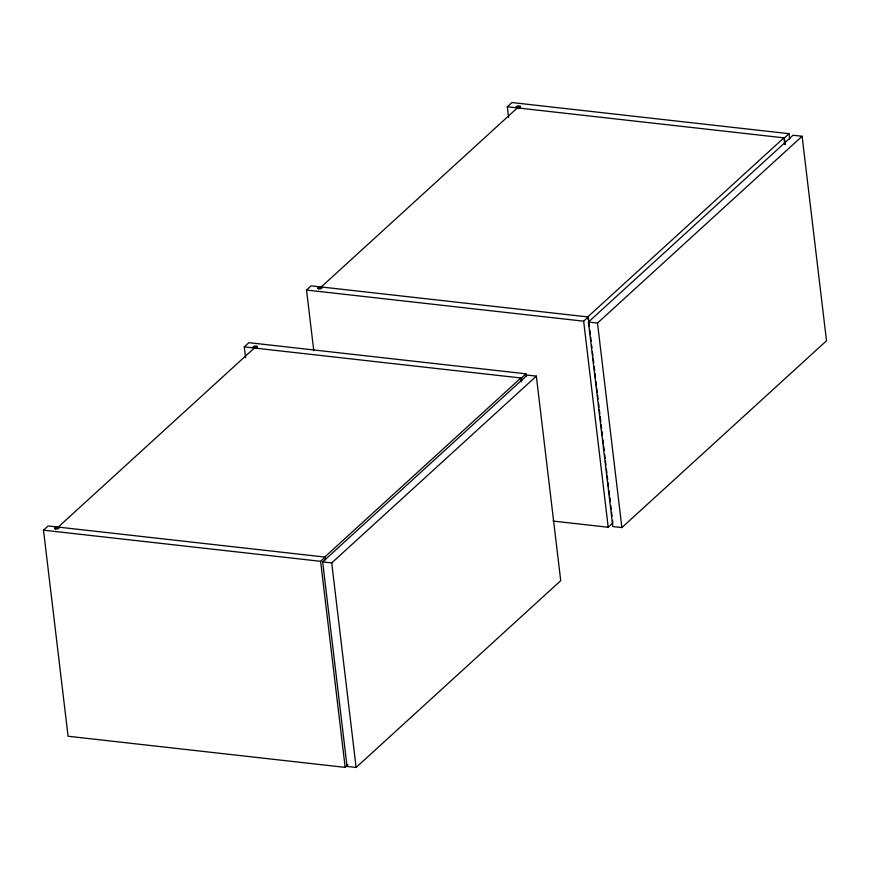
<?xml version="1.0" encoding="UTF-8"?>
<svg xmlns="http://www.w3.org/2000/svg" width="870" height="870" viewBox="0 0 870 870"><rect width="100%" height="100%" fill="white"/><g stroke="black" fill="none" stroke-linecap="round" stroke-linejoin="round"><path stroke-width="1.3" d="M347.956 764.861L345.183 767.383L68.078 736.248L43.5 530.178L48.122 525.958L325.239 557.104L325.554 559.791M245.558 357.668L244.274 346.891L248.885 342.671L526.002 373.817L526.328 376.503M313.765 350.653L306.534 290.047L311.155 285.828L588.272 316.974L589.392 326.402M508.591 117.537L507.308 106.76L511.93 102.54L789.036 133.686L789.677 139.069M57.681 527.035L56.115 527.644L58.236 527.883L58.747 527.416L57.942 527.329L254.605 347.793L255.921 347.413L253.801 347.173L253.833 347.967M320.715 286.904L319.149 287.513L321.269 287.752L321.78 287.285L320.976 287.198L517.639 107.662L518.955 107.282L516.845 107.043L516.867 107.836M324.728 557.039L520.88 377.971L521.337 381.843M43.5 530.178L320.617 561.324L325.239 557.104M244.274 346.891L521.38 378.037L526.002 373.817M306.534 290.047L583.65 321.193L588.272 316.974M507.308 106.76L784.414 137.906L789.036 133.686M322.65 561.911L527.274 375.111L536.344 376.134L560.726 580.66L356.113 767.46L347.043 766.437L322.65 561.911L331.72 562.933L536.344 376.134M588.424 322.041L793.038 135.242L802.107 136.253L826.5 340.779L621.876 527.579L612.806 526.567L588.424 322.041L597.494 323.064L802.107 136.253M553.07 521.065L608.217 527.253L612.839 523.033L612.524 520.347M784.414 137.906L785.218 144.637M784.675 144.279L783.913 137.841L587.761 316.908L588.076 319.486M597.494 323.064L621.876 527.579M589.871 330.437L590.36 334.482M590.676 337.168L591.154 341.214M591.643 345.249L591.959 347.946M592.448 351.991L592.927 356.026M593.242 358.723L593.731 362.757M594.21 366.803L594.688 370.848M595.015 373.534L595.493 377.58M595.983 381.615L596.461 385.66M596.776 388.357L597.266 392.392M597.581 395.089L598.071 399.123M598.549 403.169L599.028 407.203M599.354 409.9L599.832 413.946M600.148 416.632L600.8 422.026M601.116 424.723L601.594 428.758M601.92 431.455L602.399 435.489M602.888 439.535L603.367 443.569M603.682 446.266L604.171 450.312M604.65 454.347L605.129 458.392M605.455 461.078L605.933 465.124M606.412 469.169L606.901 473.204M607.216 475.901L607.706 479.935M608.021 482.632L608.5 486.678M608.989 490.713L609.468 494.758M609.794 497.444L610.272 501.49M610.751 505.524L611.229 509.57M611.556 512.267L612.034 516.301M583.65 321.193L608.217 527.253M521.38 378.037L521.706 380.723M331.72 562.933L356.113 767.46M320.617 561.324L345.183 767.383M55.343 528.906A2.273 0.935 -6.8 0 0 59.073 528.036A2.273 0.935 -6.8 0 0 56.158 527.242A2.273 0.935 -6.8 0 0 55.343 528.906M253.67 347.848A2.273 0.935 -6.8 0 0 257.4 346.978A2.273 0.935 -6.8 0 0 254.486 346.173A2.273 0.935 -6.8 0 0 253.67 347.848M318.376 288.775A2.273 0.935 -6.8 0 0 322.107 287.905A2.273 0.935 -6.8 0 0 319.192 287.1A2.273 0.935 -6.8 0 0 318.376 288.775M516.704 107.717A2.273 0.935 -6.8 0 0 520.434 106.847A2.273 0.935 -6.8 0 0 517.519 106.042A2.273 0.935 -6.8 0 0 516.704 107.717"/></g></svg>
